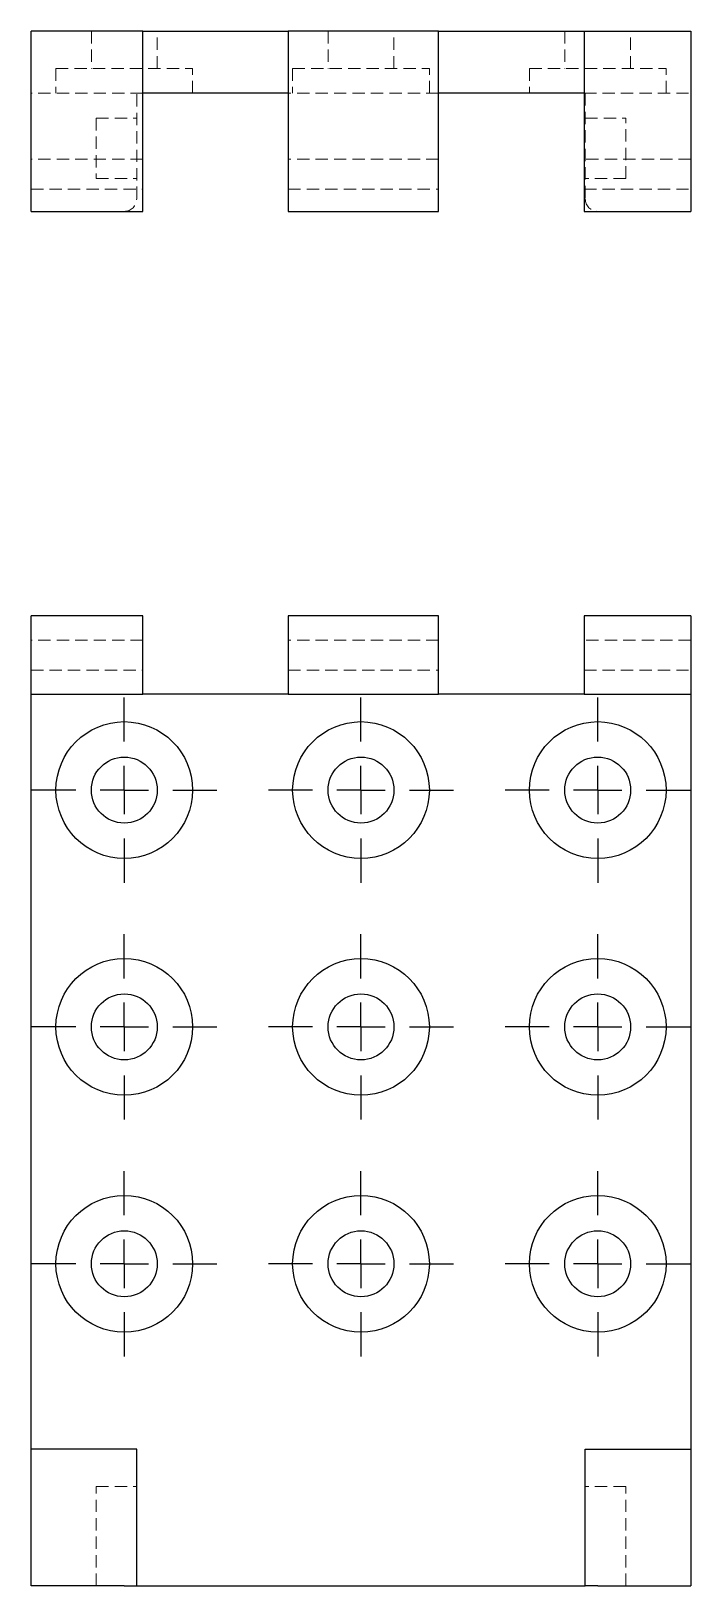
# Model space of a CAD drawing. Header units: millimetres. Extents: x 49 to 232, y 7 to 167.
# Drawn here: x 49 to 117, y 7 to 167.3 of the extents above.
import ezdxf

# ---------------------------------------------------------------- set-up
doc = ezdxf.new("R2010")
doc.units = ezdxf.units.MM
doc.linetypes.add('HIDDEN', pattern=[1.905, 1.27, -0.635])
doc.layers.add('10', color=7, linetype='Continuous')

# ---------------------------------------------------------------- blocks, each defined once
blk = doc.blocks.new('SW_CENTERMARKSYMBOL_0')
at = {"layer": '10', "color": 0}
for p, q in [((0, 5), (0, 9.55)), ((0, 0), (0, 2.5)), ((-5, 0), (-9.55, 0)), ((0, 0), (-2.5, 0)), ((0, 0), (0, -2.5)), ((0, 0), (2.5, 0)), ((5, 0), (9.55, 0)), ((0, -5), (0, -9.55))]:
    blk.add_line(p, q, dxfattribs=at)
blk = doc.blocks.new('SW_CENTERMARKSYMBOL_1')
at = {"layer": '10', "color": 0}
for p, q in [((0, 5), (0, 9.55)), ((0, 0), (0, 2.5)), ((-5, 0), (-9.55, 0)), ((0, 0), (-2.5, 0)), ((0, 0), (0, -2.5)), ((0, 0), (2.5, 0)), ((5, 0), (9.55, 0)), ((0, -5), (0, -9.55))]:
    blk.add_line(p, q, dxfattribs=at)
blk = doc.blocks.new('SW_CENTERMARKSYMBOL_2')
at = {"layer": '10', "color": 0}
for p, q in [((0, 5), (0, 9.55)), ((0, 0), (0, 2.5)), ((-5, 0), (-9.55, 0)), ((0, 0), (-2.5, 0)), ((0, 0), (0, -2.5)), ((0, 0), (2.5, 0)), ((5, 0), (9.55, 0)), ((0, -5), (0, -9.55))]:
    blk.add_line(p, q, dxfattribs=at)
blk = doc.blocks.new('SW_CENTERMARKSYMBOL_3')
at = {"layer": '10', "color": 0}
for p, q in [((0, 5), (0, 9.55)), ((0, 0), (0, 2.5)), ((-5, 0), (-9.55, 0)), ((0, 0), (-2.5, 0)), ((0, 0), (0, -2.5)), ((0, 0), (2.5, 0)), ((5, 0), (9.55, 0)), ((0, -5), (0, -9.55))]:
    blk.add_line(p, q, dxfattribs=at)
blk = doc.blocks.new('SW_CENTERMARKSYMBOL_4')
at = {"layer": '10', "color": 0}
for p, q in [((0, 5), (0, 9.55)), ((0, 0), (0, 2.5)), ((-5, 0), (-9.55, 0)), ((0, 0), (-2.5, 0)), ((0, 0), (0, -2.5)), ((0, 0), (2.5, 0)), ((5, 0), (9.55, 0)), ((0, -5), (0, -9.55))]:
    blk.add_line(p, q, dxfattribs=at)
blk = doc.blocks.new('SW_CENTERMARKSYMBOL_5')
at = {"layer": '10', "color": 0}
for p, q in [((0, 5), (0, 9.55)), ((0, 0), (0, 2.5)), ((-5, 0), (-9.55, 0)), ((0, 0), (-2.5, 0)), ((0, 0), (0, -2.5)), ((0, 0), (2.5, 0)), ((5, 0), (9.55, 0)), ((0, -5), (0, -9.55))]:
    blk.add_line(p, q, dxfattribs=at)
blk = doc.blocks.new('SW_CENTERMARKSYMBOL_6')
at = {"layer": '10', "color": 0}
for p, q in [((0, 5), (0, 9.55)), ((0, 0), (0, 2.5)), ((-5, 0), (-9.55, 0)), ((0, 0), (-2.5, 0)), ((0, 0), (0, -2.5)), ((0, 0), (2.5, 0)), ((5, 0), (9.55, 0)), ((0, -5), (0, -9.55))]:
    blk.add_line(p, q, dxfattribs=at)
blk = doc.blocks.new('SW_CENTERMARKSYMBOL_7')
at = {"layer": '10', "color": 0}
for p, q in [((0, 5), (0, 9.55)), ((0, 0), (0, 2.5)), ((-5, 0), (-9.55, 0)), ((0, 0), (-2.5, 0)), ((0, 0), (0, -2.5)), ((0, 0), (2.5, 0)), ((5, 0), (9.55, 0)), ((0, -5), (0, -9.55))]:
    blk.add_line(p, q, dxfattribs=at)
blk = doc.blocks.new('SW_CENTERMARKSYMBOL_8')
at = {"layer": '10', "color": 0}
for p, q in [((0, 5), (0, 9.55)), ((0, 0), (0, 2.5)), ((-5, 0), (-9.55, 0)), ((0, 0), (-2.5, 0)), ((0, 0), (0, -2.5)), ((0, 0), (2.5, 0)), ((5, 0), (9.55, 0)), ((0, -5), (0, -9.55))]:
    blk.add_line(p, q, dxfattribs=at)

msp = doc.modelspace()

# ---------------------------------------------------------------- linework, layer by layer
at = {"color": 7, "linetype": 'Continuous', "lineweight": 25}
for p, q in [((48.96, 152.74), (48.96, 167.29)), ((60.5, 167.29), (48.96, 167.29)), ((60.5, 152.74), (60.5, 167.29)), ((60.5, 167.29), (75.5, 167.29)), ((75.5, 167.29), (75.5, 152.74)), ((91.01, 167.29), (75.5, 167.29)), ((91.01, 152.74), (91.01, 167.29)), ((91.01, 167.29), (106.01, 167.29)), ((106.01, 167.29), (117.04, 167.29)), ((106.01, 167.29), (106.01, 152.74)), ((117.04, 167.29), (117.04, 152.74)), ((75.5, 160.88), (60.5, 160.88)), ((106.01, 160.88), (91.01, 160.88)), ((48.96, 148.71), (48.96, 152.74)), ((60.5, 148.71), (60.5, 152.74)), ((75.5, 152.74), (75.5, 148.71)), ((91.01, 148.71), (91.01, 152.74)), ((106.01, 152.74), (106.01, 148.71)), ((117.04, 152.74), (117.04, 148.71)), ((48.96, 148.71), (60.5, 148.71)), ((75.5, 148.71), (91.01, 148.71)), ((106.01, 148.71), (117.04, 148.71)), ((48.96, 98.92), (48.96, 107)), ((60.5, 107), (48.96, 107)), ((60.5, 98.92), (60.5, 107)), ((75.5, 107), (75.5, 98.92)), ((91.01, 107), (75.5, 107)), ((91.01, 98.92), (91.01, 107)), ((117.04, 107), (106.01, 107)), ((106.01, 107), (106.01, 98.92)), ((117.04, 107), (117.04, 98.92)), ((48.96, 98.92), (60.5, 98.92)), ((48.96, 21.1), (48.96, 98.92)), ((75.5, 98.92), (60.5, 98.92)), ((75.5, 98.92), (91.01, 98.92)), ((106.01, 98.92), (91.01, 98.92)), ((106.01, 98.92), (117.04, 98.92)), ((117.04, 98.92), (117.04, 21.1)), ((48.96, 7), (48.96, 21.1)), ((58.58, 21.1), (48.96, 21.1)), ((59.86, 21.1), (58.58, 21.1)), ((59.86, 7), (59.86, 21.1)), ((106.14, 7), (106.14, 21.1)), ((106.14, 21.1), (107.42, 21.1)), ((107.42, 21.1), (117.04, 21.1)), ((117.04, 21.1), (117.04, 7)), ((58.58, 7), (48.96, 7)), ((58.58, 7), (59.86, 7)), ((59.86, 7), (106.14, 7)), ((107.42, 7), (106.14, 7)), ((107.42, 7), (117.04, 7))]:
    msp.add_line(p, q, dxfattribs=at)
at = {"color": 7, "linetype": 'HIDDEN', "lineweight": 18}
for p, q in [((55.18, 167.29), (55.18, 163.45)), ((61.97, 163.45), (61.97, 167.29)), ((79.6, 167.29), (79.6, 163.45)), ((86.4, 163.45), (86.4, 167.29)), ((104.03, 167.29), (104.03, 163.45)), ((110.82, 163.45), (110.82, 167.29)), ((51.53, 163.45), (65.63, 163.45)), ((51.53, 163.45), (51.53, 160.88)), ((65.63, 160.88), (65.63, 163.45)), ((75.95, 163.45), (90.05, 163.45)), ((75.95, 163.45), (75.95, 160.88)), ((90.05, 160.88), (90.05, 163.45)), ((100.37, 163.45), (114.47, 163.45)), ((100.37, 163.45), (100.37, 160.88)), ((114.47, 160.88), (114.47, 163.45)), ((60.5, 160.88), (48.96, 160.88)), ((59.86, 149.99), (59.86, 160.88)), ((91.01, 160.88), (75.5, 160.88)), ((106.01, 160.88), (117.04, 160.88)), ((106.14, 160.88), (106.14, 149.99)), ((55.69, 158.32), (55.69, 152.1)), ((55.69, 158.32), (59.86, 158.32)), ((106.14, 158.32), (110.31, 158.32)), ((110.31, 152.1), (110.31, 158.32)), ((60.5, 154.09), (48.96, 154.09)), ((91.01, 154.09), (75.5, 154.09)), ((117.04, 154.09), (106.01, 154.09)), ((48.96, 151.01), (60.5, 151.01)), ((55.69, 152.1), (59.86, 152.1)), ((75.5, 151.01), (91.01, 151.01)), ((106.01, 151.01), (117.04, 151.01)), ((110.31, 152.1), (106.14, 152.1)), ((60.5, 104.5), (48.96, 104.5)), ((91.01, 104.5), (75.5, 104.5)), ((117.04, 104.5), (106.01, 104.5)), ((48.96, 101.42), (60.5, 101.42)), ((75.5, 101.42), (91.01, 101.42)), ((106.01, 101.42), (117.04, 101.42)), ((55.69, 7), (55.69, 17.26)), ((55.69, 17.26), (59.86, 17.26)), ((110.31, 17.26), (106.14, 17.26)), ((110.31, 7), (110.31, 17.26))]:
    msp.add_line(p, q, dxfattribs=at)
at = {"color": 7, "linetype": 'Continuous', "lineweight": 25}
for centre, radius in [((58.58, 89.05), 7.05), ((83, 89.05), 7.05), ((107.42, 89.05), 7.05), ((58.58, 89.05), 3.4), ((83, 89.05), 3.4), ((107.42, 89.05), 3.4), ((58.58, 64.63), 7.05), ((83, 64.63), 7.05), ((107.42, 64.63), 7.05), ((58.58, 64.63), 3.4), ((83, 64.63), 3.4), ((107.42, 64.63), 3.4), ((58.58, 40.21), 7.05), ((83, 40.21), 7.05), ((107.42, 40.21), 7.05), ((58.58, 40.21), 3.4), ((83, 40.21), 3.4), ((107.42, 40.21), 3.4)]:
    msp.add_circle(centre, radius, dxfattribs=at)
at = {"color": 7, "linetype": 'HIDDEN', "lineweight": 18}
for centre, start, end in [((58.58, 149.99), 270, 0), ((107.42, 149.99), 180, 270)]:
    msp.add_arc(centre, 1.28, start, end, dxfattribs=at)

# ---------------------------------------------------------------- block references
at = {"layer": '10'}
for name, p in [('SW_CENTERMARKSYMBOL_0', (58.58, 89.05)), ('SW_CENTERMARKSYMBOL_7', (83, 89.05)), ('SW_CENTERMARKSYMBOL_8', (107.42, 89.05)), ('SW_CENTERMARKSYMBOL_1', (58.58, 64.63)), ('SW_CENTERMARKSYMBOL_5', (83, 64.63)), ('SW_CENTERMARKSYMBOL_6', (107.42, 64.63)), ('SW_CENTERMARKSYMBOL_2', (58.58, 40.21)), ('SW_CENTERMARKSYMBOL_3', (83, 40.21)), ('SW_CENTERMARKSYMBOL_4', (107.42, 40.21))]:
    msp.add_blockref(name, p, dxfattribs=at)

doc.saveas('drawing.dxf')
